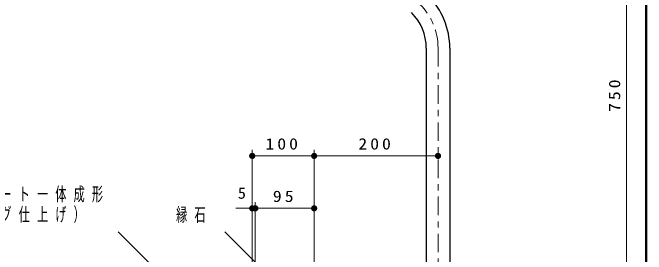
# Model space of a CAD drawing. Units: millimetres on the paper, with parts at other scales. Extents: x -365 to 0, y -12 to 257.
# Drawn here: x -102.3 to 0, y 128.8 to 167.9 of the extents above; entities that cross this region are included whole.
import ezdxf
from ezdxf.enums import TextEntityAlignment as Align

# ---------------------------------------------------------------- set-up
doc = ezdxf.new("R2010")
doc.units = ezdxf.units.MM
doc.linetypes.add('USER2', pattern=[6, 3, -1, 1, -1])
doc.layers.add('LY_1', color=7, linetype='Continuous', lineweight=13)
doc.layers.add('LY_2', color=7, linetype='Continuous', lineweight=13)
doc.styles.add('ＭＳ ゴシック', font='')
doc.styles.get('ＭＳ ゴシック').set_extended_font_data('MS Gothic')

# ---------------------------------------------------------------- blocks, each defined once
blk = doc.blocks.new('filled_dot')
at = {"color": 0, "linetype": 'Continuous', "lineweight": -2, "const_width": 1.25}
blk.add_lwpolyline([(-0.625, 0, 1), (0.625, 0, 1)], format="xyb", close=True, dxfattribs=at)

msp = doc.modelspace()

# ---------------------------------------------------------------- linework, layer by layer
at = {"layer": 'LY_1'}
for p, q in [((-3.189, 192.179), (-3.189, 117.179)), ((-63.629, 124.179), (-63.629, 145.713)), ((-53.629, 114.679), (-53.629, 145.713)), ((-53.629, 114.679), (-53.629, 145.713)), ((-63.629, 144.713), (-53.629, 144.713)), ((-53.629, 144.713), (-33.629, 144.713)), ((-63.629, 121.179), (-63.629, 137.239)), ((-63.129, 124.179), (-63.129, 137.239)), ((-53.629, 114.679), (-53.629, 137.239)), ((-66.295, 136.239), (-60.129, 136.239)), ((-63.129, 136.239), (-53.629, 136.239)), ((-77.658, 124.842), (-85.257, 132.463)), ((-58.782, 123.179), (-68.066, 132.463))]:
    msp.add_line(p, q, dxfattribs=at)
at = {"layer": 'LY_1', "lineweight": 25}
for p, q in [((-35.529, 162.137), (-35.529, 87.179)), ((-31.729, 162.137), (-31.729, 87.179))]:
    msp.add_line(p, q, dxfattribs=at)
at = {"layer": 'LY_1', "linetype": 'USER2'}
msp.add_line((-33.629, 162.137), (-33.629, 69.248), dxfattribs=at)
at = {"layer": 'LY_1', "lineweight": 25}
for radius in [11.9, 8.1]:
    msp.add_arc((-43.629, 162.137), radius, 0, 45, dxfattribs=at)
at = {"layer": 'LY_1', "linetype": 'USER2'}
msp.add_arc((-43.629, 162.137), 10, 0, 45, dxfattribs=at)
at = {"layer": 'LY_2', "lineweight": 50}
msp.add_line((0, 0), (0, 257), dxfattribs=at)

# ---------------------------------------------------------------- block references
at = {"layer": 'LY_1', "xscale": 0.4, "yscale": 0.4}
for p in [(-63.629, 144.713), (-53.629, 144.713), (-63.129, 136.239), (-63.129, 136.239)]:
    msp.add_blockref('filled_dot', p, dxfattribs=at)
at = {"layer": 'LY_1', "xscale": 0.4, "yscale": 0.4, "rotation": 180}
for p in [(-53.629, 144.713), (-33.629, 144.713), (-63.629, 136.239), (-53.629, 136.239)]:
    msp.add_blockref('filled_dot', p, dxfattribs=at)

# ---------------------------------------------------------------- texts
at = {"layer": 'LY_1', "style": 'ＭＳ ゴシック', "width": 1.05}
msp.add_text('5', height=1.833, dxfattribs=at).set_placement((-65.295, 137.239), align=Align.BOTTOM_CENTER)
at = {"layer": 'LY_1', "insert": (-4.189, 154.679), "char_height": 1.833, "attachment_point": 8, "rotation": 90, "style": 'ＭＳ ゴシック'}
msp.add_mtext('\\T1.33;\\W1.15;750', dxfattribs=at)
at = {"layer": 'LY_1', "style": 'ＭＳ ゴシック'}
for s, insert, char_height, attachment_point in [('\\T1.33;\\W1.15;100', (-58.629, 145.713), 1.833, 8), ('\\T1.33;\\W1.15;200', (-43.629, 145.713), 1.833, 8), ('\\T1.64;\\W0.6;歩道板：コンクリート一体成形', (-127.886, 138.413), 2.199, 4), ('\\T1.34;\\W1.15;95', (-58.379, 137.239), 1.833, 8), ('\\T1.64;\\W0.6;（表面コーティング仕上げ）\u3000', (-127.886, 135.113), 2.199, 4), ('\\T1.64;\\W0.6;縁石', (-75.913, 135.113), 2.199, 4)]:
    msp.add_mtext(s, dxfattribs=dict(at, insert=insert, char_height=char_height, attachment_point=attachment_point))

doc.saveas('drawing.dxf')
